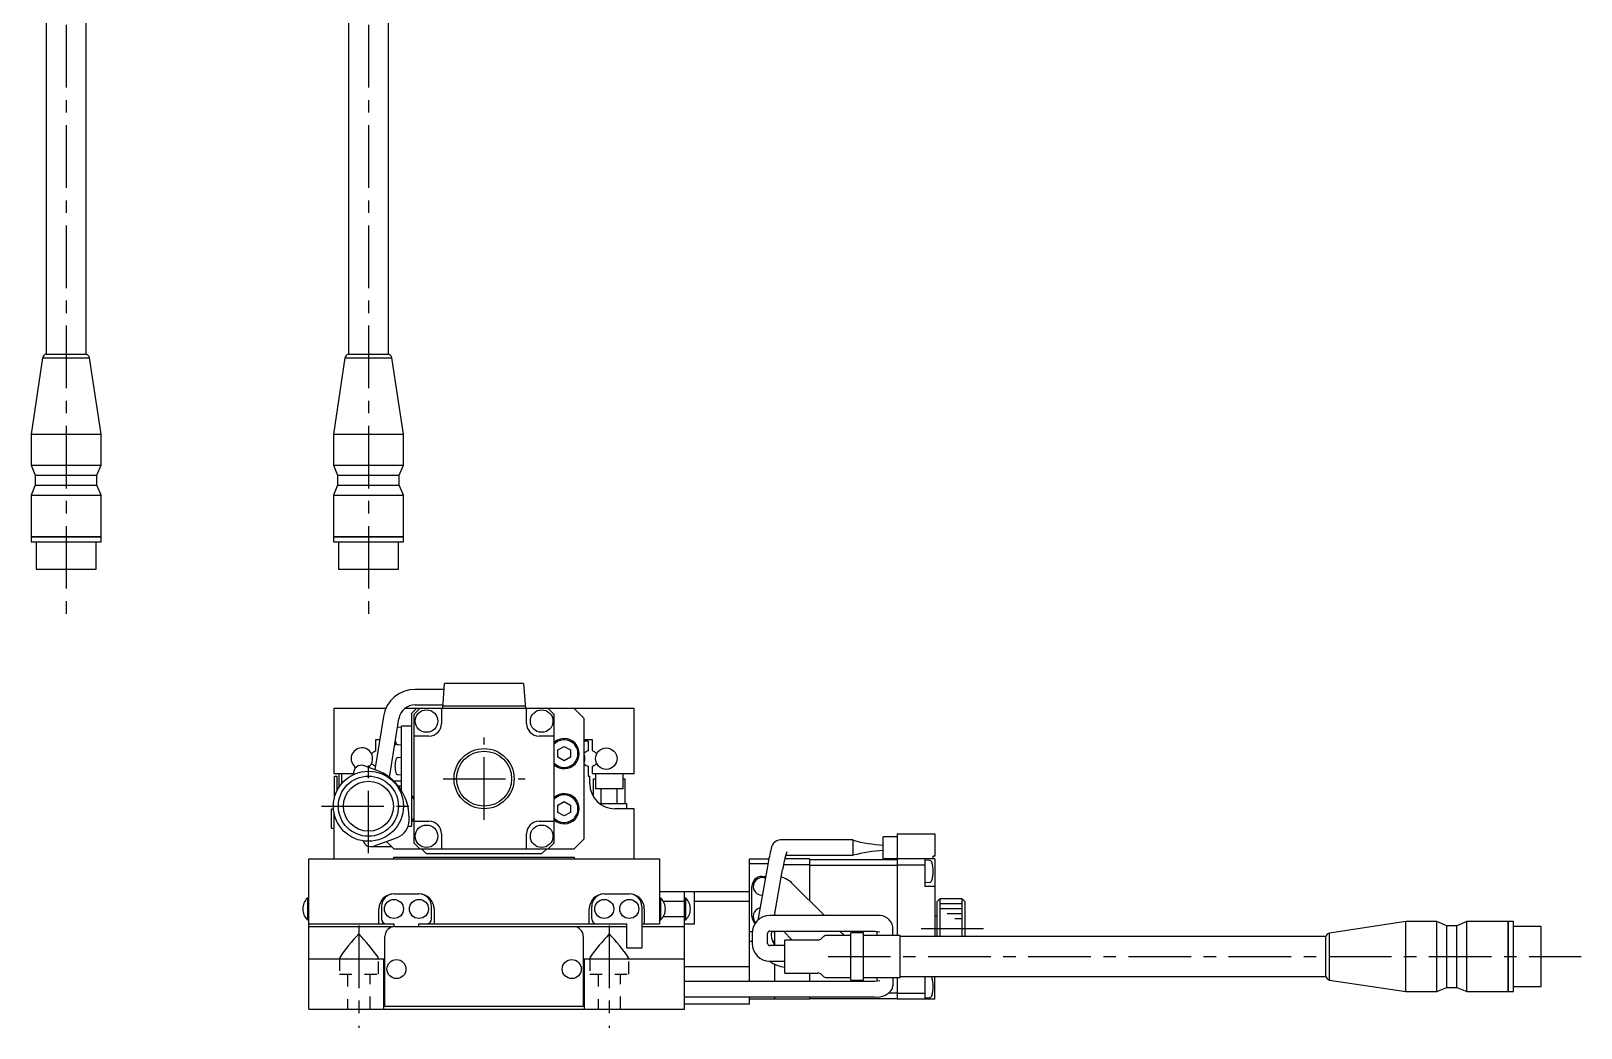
# Model space of a CAD drawing. Extents: x -294 to 411, y 17 to 451.
# Drawn here: x -256.1 to 53.4, y 24.8 to 223.7 of the extents above; entities that cross this region are included whole.
import ezdxf

# ---------------------------------------------------------------- set-up
doc = ezdxf.new("R2010")
doc.units = 0
doc.header["$LTSCALE"] = 10
doc.linetypes.add('CENTER', pattern=[2, 1.25, -0.25, 0.25, -0.25])
doc.linetypes.add('DOT', pattern=[0.5, 0.25, -0.25])
doc.layers.add('1', color=7, linetype='CONTINUOUS')

msp = doc.modelspace()

# ---------------------------------------------------------------- linework, layer by layer
at = {"layer": '1', "color": 4, "linetype": 'CENTER'}
for p, q in [((-249.128025, 264.945877), (-249.128025, 104.945877)), ((-188.746362, 264.945877), (-188.746362, 104.945877)), ((-165.646362, 66.321319), (-165.646362, 82.721319)), ((-188.746362, 59.62132), (-188.746362, 78.421318)), ((-173.846362, 74.521319), (-157.446362, 74.521319)), ((-198.14636, 69.021319), (-179.346363, 69.021319)), ((-190.646362, 45.218069), (-190.646362, 24.762695)), ((-140.646362, 45.218069), (-140.646362, 24.762695)), ((-65.877606, 44.521319), (-79.108662, 44.521319)), ((-96.960043, 39.021319), (53.411672, 39.021319))]:
    msp.add_line(p, q, dxfattribs=at)
at = {"layer": '1', "color": 7, "linetype": 'CONTINUOUS'}
for p, q in [((-253.128025, 244.302984), (-253.128025, 159.260641)), ((-245.128025, 159.260641), (-245.128025, 244.302984)), ((-192.746362, 244.302984), (-192.746362, 159.260641)), ((-184.746362, 159.260641), (-184.746362, 244.302984)), ((-253.812351, 158.536967), (-256.128024, 143.302984)), ((-253.812351, 158.536967), (-244.443699, 158.536967)), ((-253.128025, 159.260641), (-245.128025, 159.260641)), ((-242.128026, 143.302984), (-244.443699, 158.536967)), ((-193.430687, 158.536967), (-195.746361, 143.302984)), ((-193.430687, 158.536967), (-184.062036, 158.536967)), ((-192.746362, 159.260641), (-184.746362, 159.260641)), ((-181.746363, 143.302984), (-184.062036, 158.536967)), ((-256.128024, 143.302984), (-242.128026, 143.302984)), ((-256.128024, 143.302984), (-256.128024, 137.109985)), ((-242.128026, 137.109985), (-242.128026, 143.302984)), ((-195.746361, 143.302984), (-195.746361, 137.109985)), ((-195.746361, 143.302984), (-181.746363, 143.302984)), ((-181.746363, 137.109985), (-181.746363, 143.302984)), ((-256.128024, 137.109985), (-242.128026, 137.109985)), ((-256.128024, 137.109985), (-255.278025, 135.109985)), ((-242.978025, 135.109985), (-242.128026, 137.109985)), ((-195.746361, 137.109985), (-194.896362, 135.109985)), ((-195.746361, 137.109985), (-181.746363, 137.109985)), ((-182.596362, 135.109985), (-181.746363, 137.109985)), ((-255.278025, 133.109985), (-256.128024, 131.109985)), ((-255.278025, 135.109985), (-242.978025, 135.109985)), ((-255.278025, 135.109985), (-255.278025, 133.109985)), ((-255.278025, 133.109985), (-242.978025, 133.109985)), ((-242.978025, 133.109985), (-242.978025, 135.109985)), ((-242.128026, 131.109985), (-242.978025, 133.109985)), ((-194.896362, 133.109985), (-195.746361, 131.109985)), ((-194.896362, 135.109985), (-194.896362, 133.109985)), ((-194.896362, 135.109985), (-182.596362, 135.109985)), ((-194.896362, 133.109985), (-182.596362, 133.109985)), ((-182.596362, 133.109985), (-182.596362, 135.109985)), ((-181.746363, 131.109985), (-182.596362, 133.109985)), ((-256.128024, 131.109985), (-242.128026, 131.109985)), ((-256.128024, 131.109985), (-256.128024, 122.852985)), ((-242.128026, 122.852985), (-242.128026, 131.109985)), ((-195.746361, 131.109985), (-195.746361, 122.852985)), ((-195.746361, 131.109985), (-181.746363, 131.109985)), ((-181.746363, 122.852985), (-181.746363, 131.109985)), ((-256.128024, 122.852985), (-242.128026, 122.852985)), ((-256.128024, 122.852985), (-256.078024, 122.802985)), ((-256.128024, 122.802985), (-242.128026, 122.802985)), ((-256.128024, 122.802985), (-256.128024, 121.802983)), ((-256.128024, 121.802983), (-242.128026, 121.802983)), ((-255.128023, 121.802983), (-255.128023, 116.302982)), ((-243.128027, 116.302982), (-243.128027, 121.802983)), ((-242.178026, 122.802985), (-242.128026, 122.852985)), ((-242.128026, 121.802983), (-242.128026, 122.802985)), ((-195.746361, 122.852985), (-195.696361, 122.802985)), ((-195.746361, 122.852985), (-181.746363, 122.852985)), ((-195.746361, 122.802985), (-195.746361, 121.802983)), ((-195.746361, 122.802985), (-181.746363, 122.802985)), ((-195.746361, 121.802983), (-181.746363, 121.802983)), ((-194.74636, 121.802983), (-194.74636, 116.302982)), ((-182.746364, 116.302982), (-182.746364, 121.802983)), ((-181.796363, 122.802985), (-181.746363, 122.852985)), ((-181.746363, 121.802983), (-181.746363, 122.802985)), ((-255.128023, 116.302982), (-243.128027, 116.302982)), ((-194.74636, 116.302982), (-182.746364, 116.302982)), ((-173.896362, 88.521319), (-173.546722, 93.521319)), ((-157.745996, 93.521319), (-173.546727, 93.521319)), ((-157.745992, 93.521319), (-157.396362, 88.521319)), ((-173.628891, 92.346319), (-179.376567, 92.346319)), ((-195.646362, 88.521319), (-195.646362, 75.521319)), ((-185.291083, 88.521319), (-195.646362, 88.521319)), ((-185.758498, 86.93665), (-187.440903, 76.314364)), ((-135.646362, 88.521319), (-181.481876, 88.521319)), ((-179.146362, 88.521319), (-180.146362, 87.521319)), ((-180.146362, 87.521319), (-180.146362, 65.021319)), ((-178.446362, 88.521319), (-179.646362, 87.321319)), ((-179.646362, 87.321319), (-179.646362, 61.721319)), ((-179.376567, 89.246319), (-173.845665, 89.246319)), ((-174.146362, 88.521319), (-174.146362, 85.521319)), ((-157.431325, 89.021319), (-173.861398, 89.021319)), ((-157.146362, 85.521319), (-157.146362, 88.521319)), ((-151.646362, 87.321319), (-152.846362, 88.521319)), ((-151.646362, 61.721319), (-151.646362, 87.321319)), ((-145.646362, 86.521319), (-147.646362, 88.521319)), ((-135.646362, 75.521319), (-135.646362, 88.521319)), ((-184.547405, 74.766589), (-182.696665, 86.451703)), ((-182.146362, 84.771319), (-182.829149, 84.711583)), ((-180.146362, 85.021319), (-182.146362, 85.021319)), ((-182.146362, 72.125893), (-182.146362, 85.021319)), ((-145.646362, 62.521319), (-145.646362, 86.521319)), ((-187.246362, 80.12986), (-187.246362, 82.321319)), ((-187.246362, 82.321319), (-186.489495, 82.321319)), ((-183.16461, 81.503071), (-183.539889, 81.127791)), ((-183.345341, 82.021319), (-183.398369, 82.021319)), ((-182.829149, 81.331055), (-182.146362, 81.271319)), ((-176.646362, 83.021319), (-179.646362, 83.021319)), ((-151.646362, 83.021319), (-154.646362, 83.021319)), ((-150.896362, 80.243007), (-149.646362, 80.964695)), ((-149.646362, 80.964695), (-148.396362, 80.243007)), ((-145.646362, 82.321319), (-144.046362, 82.321319)), ((-144.846362, 82.021319), (-145.646362, 82.021319)), ((-144.846362, 82.021319), (-144.846362, 80.057599)), ((-144.046362, 82.321319), (-144.046362, 80.12986)), ((-187.606457, 79.921959), (-187.246362, 80.12986)), ((-182.146362, 78.771319), (-182.829149, 78.711583)), ((-150.896362, 78.799631), (-150.896362, 80.243007)), ((-149.646362, 78.077943), (-150.896362, 78.799631)), ((-148.396362, 78.799631), (-149.646362, 78.077943)), ((-148.396362, 80.243007), (-148.396362, 78.799631)), ((-144.046362, 80.12986), (-143.686266, 79.921959)), ((-195.646362, 75.521319), (-191.701929, 75.521319)), ((-195.546362, 75.021319), (-195.046362, 75.021319)), ((-195.546362, 70.682639), (-195.546362, 75.021319)), ((-195.046362, 75.021319), (-195.046362, 72.072546)), ((-194.646362, 75.521319), (-194.646362, 72.788279)), ((-194.146362, 75.521319), (-194.146362, 73.475529)), ((-191.701929, 75.366759), (-191.701929, 75.651621)), ((-187.22724, 76.236596), (-189.621798, 77.108145)), ((-187.337765, 76.96555), (-187.606457, 77.120679)), ((-182.829149, 75.331055), (-182.146362, 75.271319)), ((-144.846362, 76.985039), (-144.846362, 75.021319)), ((-144.846362, 75.021319), (-144.546362, 75.021319)), ((-144.546362, 73.521319), (-144.546362, 75.021319)), ((-143.686266, 77.120679), (-144.046362, 76.912778)), ((-144.046362, 76.912778), (-144.046362, 75.521319)), ((-144.046362, 75.521319), (-135.646362, 75.521319)), ((-143.821788, 70.931546), (-143.821788, 74.521319)), ((-143.821788, 74.521319), (-143.396362, 74.521319)), ((-143.396362, 75.521319), (-143.396362, 72.521319)), ((-137.896362, 72.521319), (-137.896362, 75.521319)), ((-137.896362, 74.521319), (-137.470935, 74.521319)), ((-137.470935, 69.521319), (-137.470935, 74.521319)), ((-183.646362, 74.021319), (-183.664124, 74.003556)), ((-182.146362, 74.021319), (-183.646362, 74.021319)), ((-182.817169, 73.071319), (-182.146362, 73.071319)), ((-137.896362, 72.521319), (-143.396362, 72.521319)), ((-142.234075, 69.521319), (-142.234075, 72.521319)), ((-139.058648, 69.521319), (-139.058648, 72.521319)), ((-195.720599, 68.421319), (-196.146362, 68.421319)), ((-196.146362, 64.621319), (-196.146362, 68.421319)), ((-150.896362, 69.243007), (-149.646362, 69.964695)), ((-150.896362, 67.799631), (-150.896362, 69.243007)), ((-149.646362, 69.964695), (-148.396362, 69.243007)), ((-148.396362, 69.243007), (-148.396362, 67.799631)), ((-137.146362, 69.521319), (-142.546362, 69.521319)), ((-135.646362, 68.521319), (-139.546362, 68.521319)), ((-137.146362, 68.521319), (-137.146362, 69.521319)), ((-135.646362, 58.521319), (-135.646362, 68.521319)), ((-195.646362, 67.842343), (-195.646362, 58.521319)), ((-180.797029, 65.021319), (-180.146362, 65.021319)), ((-180.614542, 66.144865), (-180.614542, 66.792686)), ((-179.646362, 66.021319), (-176.646362, 66.021319)), ((-154.646362, 66.021319), (-151.646362, 66.021319)), ((-149.646362, 67.077943), (-150.896362, 67.799631)), ((-148.396362, 67.799631), (-149.646362, 67.077943)), ((-196.146362, 64.621319), (-195.646362, 64.621319)), ((-187.742413, 61.064796), (-182.950371, 62.808956)), ((-185.137829, 62.012786), (-183.646362, 60.521319)), ((-174.146362, 63.521319), (-174.146362, 60.521319)), ((-157.146362, 60.521319), (-157.146362, 63.521319)), ((-147.646362, 60.521319), (-145.646362, 62.521319)), ((-91.946362, 62.346319), (-106.447599, 62.346319)), ((-91.946362, 59.221319), (-91.946362, 62.346319)), ((-85.946362, 58.521319), (-85.946362, 62.921319)), ((-83.146362, 62.921319), (-85.946362, 62.921319)), ((-83.146362, 63.521319), (-75.646362, 63.521319)), ((-83.146362, 63.521319), (-83.146362, 43.221319)), ((-75.646362, 63.521319), (-75.646362, 59.021319)), ((-188.272544, 60.971319), (-184.096361, 60.971319)), ((-183.646362, 60.521319), (-147.646362, 60.521319)), ((-183.646362, 58.821319), (-147.646362, 58.821319)), ((-183.646362, 58.521319), (-183.646362, 58.821319)), ((-179.646362, 61.721319), (-178.446362, 60.521319)), ((-178.146362, 60.521319), (-177.146362, 59.521319)), ((-154.146362, 59.521319), (-177.146362, 59.521319)), ((-154.146362, 59.521319), (-153.146362, 60.521319)), ((-152.846362, 60.521319), (-151.646362, 61.721319)), ((-147.646362, 58.821319), (-147.646362, 58.521319)), ((-105.417837, 59.246319), (-91.946362, 59.246319)), ((-75.946362, 58.521319), (-75.946362, 59.021319)), ((-75.646362, 59.021319), (-75.946362, 59.021319)), ((-200.646362, 28.521319), (-200.646362, 58.521319)), ((-200.646362, 58.521319), (-130.646362, 58.521319)), ((-130.646362, 58.521319), (-130.646362, 45.521319)), ((-112.646362, 58.521319), (-108.771801, 58.521319)), ((-112.646362, 34.071319), (-112.646362, 58.521319)), ((-108.971326, 57.521319), (-112.646362, 57.521319)), ((-109.073375, 56.966583), (-110.983469, 46.267268)), ((-107.667651, 47.201621), (-106.021625, 56.42177)), ((-100.646362, 57.321319), (-105.852857, 57.321319)), ((-100.646362, 58.521319), (-105.597473, 58.521319)), ((-100.646362, 58.521319), (-100.646362, 50.178173)), ((-100.646362, 58.421319), (-83.146362, 58.421319)), ((-100.646362, 57.279898), (-83.146362, 57.279898)), ((-75.646362, 58.521319), (-85.946362, 58.521319)), ((-83.146362, 57.321319), (-77.646362, 57.321319)), ((-77.646362, 58.521319), (-77.646362, 53.021319)), ((-76.661082, 58.185118), (-77.646362, 58.271319)), ((-75.646362, 58.521319), (-75.646362, 43.021319)), ((-112.146362, 47.021319), (-112.146362, 53.021319)), ((-110.146362, 55.021319), (-109.420653, 55.021319)), ((-104.025041, 53.556853), (-97.669809, 47.201621)), ((-77.646362, 53.771319), (-76.661082, 53.85752)), ((-75.646362, 53.021319), (-77.646362, 53.021319)), ((-200.938609, 50.671319), (-200.938609, 46.371319)), ((-200.646362, 50.671319), (-200.938609, 50.671319)), ((-183.646362, 51.521319), (-178.646362, 51.521319)), ((-141.646362, 51.521319), (-136.646362, 51.521319)), ((-130.646362, 52.021319), (-112.646362, 52.021319)), ((-130.354114, 50.671319), (-130.646362, 50.671319)), ((-130.354114, 46.371319), (-130.354114, 50.671319)), ((-129.869572, 50.057599), (-125.646362, 50.057599)), ((-125.646362, 28.521319), (-125.646362, 52.021319)), ((-125.354114, 50.671319), (-125.646362, 50.671319)), ((-125.354114, 46.371319), (-125.354114, 50.671319)), ((-123.646362, 45.521319), (-123.646362, 52.021319)), ((-112.646362, 50.021319), (-123.646362, 50.021319)), ((-74.646362, 50.521319), (-75.146362, 50.021319)), ((-75.146362, 43.021319), (-75.146362, 50.021319)), ((-74.646362, 50.521319), (-74.646362, 43.021319)), ((-70.146362, 50.521319), (-74.646362, 50.521319)), ((-70.146362, 43.021319), (-70.146362, 50.521319)), ((-69.646362, 50.021319), (-70.146362, 50.521319)), ((-69.646362, 50.021319), (-69.646362, 43.021319)), ((-186.646362, 45.521319), (-186.646362, 48.521319)), ((-186.146362, 49.021319), (-186.146362, 46.521319)), ((-176.146362, 46.521319), (-176.146362, 49.021319)), ((-175.646362, 48.521319), (-175.646362, 45.521319)), ((-144.646362, 45.521319), (-144.646362, 48.521319)), ((-144.146362, 46.521319), (-144.146362, 49.021319)), ((-134.146362, 49.021319), (-134.146362, 40.721319)), ((-133.646362, 48.521319), (-133.646362, 45.521319)), ((-129.869572, 46.985039), (-125.646362, 46.985039)), ((-87.583284, 47.201621), (-108.583284, 47.201621)), ((-75.146362, 47.021319), (-75.646362, 47.021319)), ((-200.938609, 46.371319), (-200.646362, 46.371319)), ((-200.646362, 45.521319), (-183.646362, 45.521319)), ((-200.646362, 45.021319), (-183.646362, 45.021319)), ((-183.646362, 45.521319), (-183.646362, 45.011294)), ((-183.446362, 45.021319), (-137.146362, 45.021319)), ((-178.646362, 45.021319), (-178.646362, 45.521319)), ((-178.646362, 45.521319), (-137.146362, 45.521319)), ((-137.146362, 40.721319), (-137.146362, 45.521319)), ((-134.146362, 45.521319), (-130.646362, 45.521319)), ((-134.146362, 45.021319), (-125.646362, 45.021319)), ((-130.646362, 46.371319), (-130.354114, 46.371319)), ((-125.646362, 46.371319), (-125.354114, 46.371319)), ((-125.646362, 45.521319), (-123.646362, 45.521319)), ((-112.646362, 44.021319), (-112.113981, 44.021319)), ((-112.133284, 43.651621), (-112.133284, 41.651621)), ((-109.033284, 41.651621), (-109.033284, 43.651621)), ((-108.583284, 44.101621), (-87.583284, 44.101621)), ((-108.248469, 43.948193), (-108.221078, 44.101621)), ((-108.235414, 44.021319), (-107.646362, 44.021319)), ((-107.646362, 44.101621), (-107.646362, 41.378987)), ((-104.103216, 42.321319), (-105.883518, 44.101621)), ((-94.569809, 44.101621), (-93.689507, 43.221319)), ((-92.396362, 34.321319), (-92.396362, 43.721319)), ((-89.896362, 43.721319), (-92.396362, 43.721319)), ((-89.896362, 34.321319), (-89.896362, 43.721319)), ((-87.583284, 44.101621), (-86.6252, 43.967163)), ((-87.133284, 43.221319), (-87.133284, 44.079395)), ((-84.033284, 43.221319), (-84.033284, 44.967581)), ((18.439425, 46.021318), (3.205442, 43.705645)), ((3.205442, 34.336993), (3.205442, 43.705645)), ((18.439425, 32.02132), (18.439425, 46.021318)), ((24.632424, 46.021318), (18.439425, 46.021318)), ((24.632424, 32.02132), (24.632424, 46.021318)), ((26.632424, 45.171319), (24.632424, 46.021318)), ((26.632424, 32.871319), (26.632424, 45.171319)), ((28.632424, 45.171319), (26.632424, 45.171319)), ((30.632424, 46.021318), (28.632424, 45.171319)), ((28.632424, 32.871319), (28.632424, 45.171319)), ((30.632424, 32.02132), (30.632424, 46.021318)), ((38.889424, 46.021318), (30.632424, 46.021318)), ((38.889424, 32.02132), (38.889424, 46.021318)), ((38.939424, 45.971318), (38.889424, 46.021318)), ((38.939424, 32.02132), (38.939424, 46.021318)), ((39.939426, 46.021318), (38.939424, 46.021318)), ((39.939426, 32.02132), (39.939426, 46.021318)), ((45.439427, 45.021317), (39.939426, 45.021317)), ((45.439427, 33.021321), (45.439427, 45.021317)), ((-185.446362, 29.021319), (-185.446362, 43.021319)), ((-145.846362, 43.021319), (-145.846362, 29.021319)), ((-134.146362, 40.721319), (-137.146362, 40.721319)), ((-112.133284, 42.021319), (-112.646362, 42.021319)), ((-105.560575, 41.201621), (-108.583284, 41.201621)), ((-107.646362, 42.021319), (-108.017114, 42.021319)), ((-105.560575, 35.721319), (-105.560575, 42.321319)), ((-98.974789, 42.321319), (-105.560575, 42.321319)), ((-97.953468, 42.928426), (-98.267682, 42.614212)), ((-92.396362, 43.221319), (-97.246362, 43.221319)), ((-82.560575, 43.221319), (-89.896362, 43.221319)), ((-82.560575, 34.821319), (-82.560575, 43.221319)), ((2.481768, 43.021319), (-82.560575, 43.021319)), ((2.481768, 35.021319), (2.481768, 43.021319)), ((-185.446362, 38.521319), (-200.646362, 38.521319)), ((-194.533314, 38.726825), (-194.546362, 38.643828)), ((-194.546362, 38.643828), (-194.388019, 38.521319)), ((-186.904704, 38.521319), (-186.746362, 38.643822)), ((-186.769243, 38.758497), (-186.813987, 38.865537)), ((-186.746362, 38.643822), (-186.769243, 38.758497)), ((-185.646362, 28.521319), (-185.646362, 38.521319)), ((-125.646362, 38.521319), (-145.846362, 38.521319)), ((-145.646362, 38.521319), (-145.646362, 28.521319)), ((-144.529641, 38.739455), (-144.546362, 38.643837)), ((-144.546362, 38.643837), (-144.388019, 38.521319)), ((-144.475381, 38.87246), (-144.529641, 38.739455)), ((-136.904704, 38.521319), (-136.746362, 38.643837)), ((-136.746362, 38.643837), (-136.776379, 38.778503)), ((-108.583284, 38.101621), (-105.560575, 38.101621)), ((-107.646362, 37.497399), (-107.646362, 34.071319)), ((-125.646362, 37.021319), (-112.646362, 37.021319)), ((-87.583284, 34.071319), (-125.646362, 34.071319)), ((-105.560575, 35.721319), (-98.974789, 35.721319)), ((-100.646362, 35.721319), (-100.646362, 34.071319)), ((-98.267682, 35.428426), (-97.953468, 35.114212)), ((-97.246362, 34.821319), (-92.396362, 34.821319)), ((-92.396362, 34.321319), (-89.896362, 34.321319)), ((-89.896362, 34.821319), (-82.560575, 34.821319)), ((-86.6252, 34.205777), (-87.583284, 34.071319)), ((-87.133284, 34.095739), (-87.133284, 34.821319)), ((-84.033284, 34.821319), (-84.033284, 33.205359)), ((-83.146362, 34.821319), (-83.146362, 30.521319)), ((-82.560575, 35.021319), (2.481768, 35.021319)), ((-77.646362, 35.021319), (-77.646362, 30.521319)), ((-75.646362, 30.521319), (-75.646362, 35.021319)), ((3.205442, 34.336993), (18.439425, 32.02132)), ((-125.646362, 30.971319), (-87.583284, 30.971319)), ((-112.646362, 29.521319), (-112.646362, 30.971319)), ((-107.646362, 30.971319), (-107.646362, 30.521319)), ((-100.646362, 30.971319), (-100.646362, 30.521319)), ((-84.732383, 31.76274), (-83.146362, 31.76274)), ((-84.161826, 32.538931), (-84.09846, 32.727026)), ((-84.09846, 32.727026), (-84.056746, 32.916873)), ((-84.056746, 32.916873), (-84.035994, 33.107058)), ((-84.035994, 33.107058), (-84.033284, 33.205359)), ((-83.146362, 31.721319), (-77.646362, 31.721319)), ((18.439425, 32.02132), (24.632424, 32.02132)), ((24.632424, 32.02132), (26.632424, 32.871319)), ((26.632424, 32.871319), (28.632424, 32.871319)), ((28.632424, 32.871319), (30.632424, 32.02132)), ((30.632424, 32.02132), (38.889424, 32.02132)), ((38.889424, 32.02132), (38.939424, 32.07132)), ((38.939424, 32.02132), (39.939426, 32.02132)), ((39.939426, 33.021321), (45.439427, 33.021321)), ((-200.646362, 28.521319), (-125.646362, 28.521319)), ((-185.446362, 30.021319), (-185.646362, 30.021319)), ((-145.846362, 29.021319), (-185.446362, 29.021319)), ((-145.646362, 30.021319), (-145.846362, 30.021319)), ((-112.646362, 29.521319), (-125.646362, 29.521319)), ((-107.646362, 30.521319), (-112.646362, 30.521319)), ((-107.646362, 30.621319), (-107.546362, 30.521319)), ((-100.646362, 30.521319), (-107.546362, 30.521319)), ((-100.646362, 30.621319), (-83.146362, 30.621319)), ((-75.646362, 30.521319), (-83.146362, 30.521319)), ((-77.646362, 30.771319), (-76.661082, 30.85752))]:
    msp.add_line(p, q, dxfattribs=at)
at = {"layer": '1', "color": 9, "linetype": 'CONTINUOUS'}
for p, q in [((-70.146362, 49.521319), (-74.646362, 49.521319)), ((-70.146362, 48.521319), (-74.646362, 48.521319)), ((-70.146362, 47.521319), (-73.146362, 47.521319)), ((-70.146362, 46.521319), (-71.646362, 46.521319))]:
    msp.add_line(p, q, dxfattribs=at)
at = {"layer": '1', "color": 9, "linetype": 'DOT'}
for p, q in [((-194.546362, 38.644152), (-194.546362, 35.521319)), ((-186.746362, 35.521319), (-186.746362, 38.644345)), ((-144.546362, 38.644195), (-144.546362, 35.521319)), ((-136.746362, 35.521319), (-136.746362, 38.644189)), ((-194.546362, 35.521319), (-186.746362, 35.521319)), ((-192.896362, 35.521319), (-192.896362, 28.521319)), ((-188.396362, 28.521319), (-188.396362, 35.521319)), ((-144.546362, 35.521319), (-136.746362, 35.521319)), ((-142.896362, 35.521319), (-142.896362, 28.521319)), ((-138.396362, 28.521319), (-138.396362, 35.521319))]:
    msp.add_line(p, q, dxfattribs=at)
at = {"layer": '1', "color": 7, "linetype": 'CONTINUOUS'}
for centre, radius in [((-177.146362, 86.021319), 2.25), ((-154.146362, 86.021319), 2.25), ((-165.646362, 74.521319), 6), ((-141.246362, 78.521319), 2.15), ((-165.646362, 74.521319), 5.5), ((-188.746362, 69.021319), 6.999999), ((-188.746362, 69.021319), 5.999998), ((-188.746362, 69.021319), 5), ((-177.146362, 63.021319), 2.25), ((-154.146362, 63.021319), 2.25), ((-183.646362, 48.521319), 1.9), ((-178.646362, 48.521319), 1.9), ((-141.646362, 48.521319), 1.9), ((-136.646362, 48.521319), 1.9), ((-183.146362, 36.521319), 1.9), ((-148.146362, 36.521319), 1.9)]:
    msp.add_circle(centre, radius, dxfattribs=at)
for centre, radius, start, end in [((-252.840108, 158.302983), 1.000002, 106.733256, 166.468302), ((-245.415942, 158.302983), 1.000002, 13.531698, 73.266744), ((-192.458445, 158.302983), 1.000002, 106.733256, 166.468302), ((-185.034279, 158.302983), 1.000002, 13.531698, 73.266744), ((-179.409791, 85.916212), 6.430193, 89.703957, 170.868859), ((-179.409371, 85.91579), 3.330691, 89.435683, 170.74077), ((-182.785571, 84.213486), 0.5, 95, 112.644354), ((-176.646362, 85.521319), 2.5, 270, 0), ((-154.646362, 85.521319), 2.5, 180, 270), ((-190.046362, 78.521319), 2.15, 306.625319, 235.845711), ((-178.446362, 83.021319), 5, 189.751624, 195.362549), ((-182.785571, 81.829153), 0.5, 195.362549, 265), ((-149.646362, 79.521319), 3, 228.189685, 131.810315), ((-149.646362, 79.521319), 2.75, 223.341758, 136.658242), ((-186.731457, 78.406414), 1.75, 120, 142.435105), ((-186.731457, 78.636224), 1.75, 217.564895, 240), ((-178.446362, 77.021319), 5, 164.637451, 195.362549), ((-182.785571, 78.213486), 0.5, 95, 164.637451), ((-144.446362, 78.521319), 1.5875, 104.594029, 139.104554), ((-147.646362, 78.521319), 2.15, 338.471096, 21.528904), ((-144.446362, 78.521319), 1.5875, 220.895446, 255.405971), ((-144.561266, 78.406414), 1.75, 37.564895, 60), ((-144.561266, 78.636224), 1.75, 300, 322.435105), ((-190.151929, 75.651621), 1.55, 70, 190.166304), ((-190.664542, 66.792686), 10.05, 0, 70), ((-182.785571, 75.829153), 0.5, 195.362549, 265), ((-149.646362, 68.521319), 3, 228.189685, 131.810315), ((-149.646362, 68.521319), 2.75, 223.341758, 136.658242), ((-139.546362, 73.521319), 5, 180, 270), ((-181.646362, 68.521319), 3, 48.189685, 60), ((-181.646362, 68.521319), 2.75, 43.341758, 56.944269), ((-184.164542, 66.144865), 3.55, 290, 0), ((-181.646362, 68.521319), 2.75, 303.055731, 316.658242), ((-181.646362, 68.521319), 3, 300, 311.810315), ((-176.646362, 63.521319), 2.5, 0, 90), ((-154.646362, 63.521319), 2.5, 90, 180), ((-188.272544, 62.521319), 1.55, 195.944444, 290), ((-106.170352, 60.151272), 2.212486, 97.19867923, 179.87922705), ((-84.532459, 89.859657), 28.615444, 254.984078, 267.167835), ((-71.463712, 50.492969), 38.162736, 165.33279481, 170.23358703), ((-83.041026, 52.899232), 23.249004, 162.360616, 171.285353), ((-84.48971, 31.310741), 28.889479, 92.890166, 104.957921), ((-76.70466, 57.687021), 0.5, 17.629155, 85), ((-81.946362, 56.021319), 6, 342.370845, 17.629155), ((-110.146362, 53.021319), 2, 90, 180), ((-110.146362, 53.021319), 1.75, 67.908853, 271.846969), ((-107.560575, 50.021319), 5, 45, 75.402661), ((-76.70466, 54.355617), 0.5, 275, 342.370845), ((-198.846362, 48.521319), 3, 134.220044, 225.779956), ((-183.646362, 48.521319), 3, 90, 180), ((-183.646362, 49.021319), 2.5, 90, 180), ((-178.646362, 48.521319), 3, 0, 90), ((-178.646362, 49.021319), 2.5, 0, 90), ((-141.646362, 48.521319), 3, 90, 180), ((-141.646362, 49.021319), 2.5, 90, 180), ((-136.646362, 48.521319), 3, 0, 90), ((-136.646362, 49.021319), 2.5, 0, 90), ((-132.446362, 48.521319), 3, 314.220044, 45.779956), ((-127.446362, 48.521319), 3, 314.220044, 45.779956), ((-185.146362, 46.521319), 1, 180, 270), ((-177.146362, 46.521319), 1, 270, 0), ((-143.146362, 46.521319), 1, 180, 270), ((-110.146362, 47.021319), 2, 180, 225.35227), ((-108.583284, 43.651621), 3.55, 90, 180), ((-110.146362, 47.021319), 1.75, 103.154813, 224.003078), ((-87.582241, 39.88793), 7.313691, 85.95274082, 90.00817113), ((-86.702954, 44.496977), 2.710831, 9.99727067, 97.69739771), ((-169.424355, 22.343546), 29.981189, 135.05977409, 146.87605834), ((-222.409955, 13.470148), 43.726408, 35.50536788, 43.41317105), ((-183.446362, 43.021319), 2, 90, 180), ((-147.846362, 43.021319), 2, 0, 90), ((-110.702281, 14.956656), 41.383426, 136.35056999, 144.69647817), ((-167.291392, 17.829546), 37.013846, 34.47010886, 43.95653539), ((-108.583284, 43.651621), 0.45, 90, 180), ((-104.955961, 43.363476), 3.344025, 169.929811, 220.286368), ((3.439426, 42.733402), 1.000002, 103.531698, 163.266744), ((-108.583284, 41.651621), 3.55, 180, 270), ((-108.583284, 41.651621), 0.45, 180, 270), ((-98.974789, 43.321319), 1, 270, 315), ((-97.246362, 42.221319), 1, 90, 135), ((-104.855123, 43.462134), 6.587151, 234.450977, 263.851962), ((-98.974789, 34.721319), 1, 45, 90), ((-97.246362, 35.821319), 1, 225, 270), ((-76.70466, 34.687021), 0.5, 17.629155, 41.958803), ((-81.946362, 33.021319), 6, 342.370845, 17.629155), ((3.439426, 35.309236), 1.000002, 196.733256, 256.468302), ((-87.091749, 34.416129), 3.479701, 261.87936227, 327.35237059), ((-76.70466, 31.355617), 0.5, 275, 342.370845)]:
    msp.add_arc(centre, radius, start, end, dxfattribs=at)

doc.saveas('drawing.dxf')
